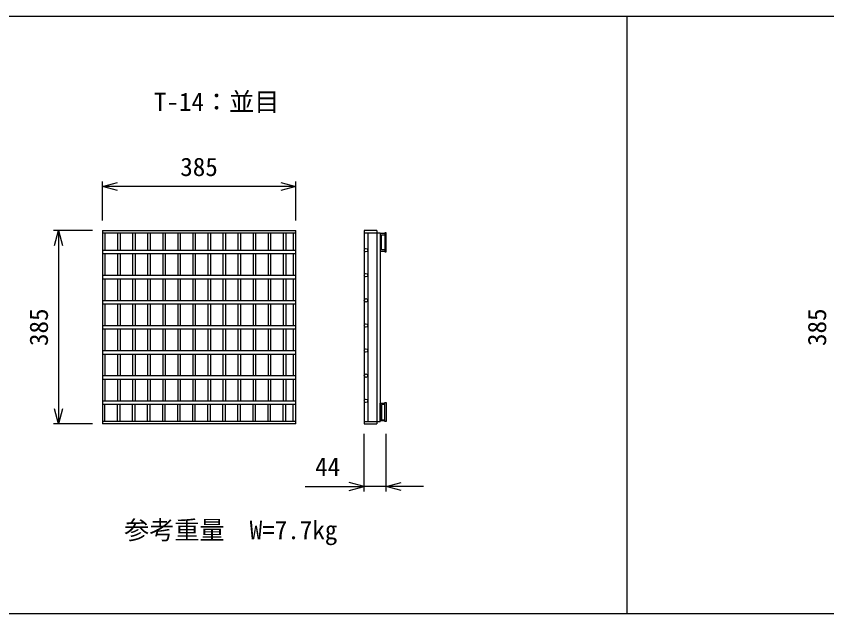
# Model space of a CAD drawing. Units: millimetres, scale not verified. Extents: x 12 to 21012, y 0 to 14850.
# Drawn here: x 4646 to 6261, y 6073 to 7263 of the extents above; entities that cross this region are included whole.
import ezdxf
from ezdxf.enums import TextEntityAlignment as Align

# ---------------------------------------------------------------- set-up
doc = ezdxf.new("R2010")
doc.units = ezdxf.units.MM
doc.header["$LTSCALE"] = 25
for name, color, linetype, lineweight in [('DIM', 7, 'Continuous', 25), ('HATCH', 6, 'Continuous', 25), ('TXT', 7, 'Continuous', 25)]:
    doc.layers.add(name, color=color, linetype=linetype, lineweight=lineweight)
doc.styles.add('ＭＳ ゴシック', font='')
doc.styles.get('ＭＳ ゴシック').set_extended_font_data('MS Gothic')

msp = doc.modelspace()

# ---------------------------------------------------------------- linework, layer by layer
at = {"layer": 'DIM'}
for p, q in [((4818.14, 6855.76), (4818.14, 6933.26)), ((4818.14, 6923.26), (4848.14, 6931.3)), ((5173.14, 6931.3), (5203.14, 6923.26)), ((5203.14, 6855.76), (5203.14, 6933.26)), ((5203.14, 6923.26), (4818.14, 6923.26)), ((4848.14, 6915.22), (4818.14, 6923.26)), ((5203.14, 6923.26), (5173.14, 6915.22)), ((4798.14, 6835.76), (4720.64, 6835.76)), ((4722.6, 6805.76), (4730.64, 6835.76)), ((4730.64, 6835.76), (4730.64, 6450.76)), ((4730.64, 6835.76), (4738.68, 6805.76)), ((4730.64, 6450.76), (4722.6, 6480.76)), ((4738.68, 6480.76), (4730.64, 6450.76)), ((4798.14, 6450.76), (4720.64, 6450.76)), ((5339.46, 6316.04), (5339.46, 6430.76)), ((5383.46, 6316.04), (5383.46, 6430.76)), ((5339.46, 6326.04), (5309.46, 6334.08)), ((5383.46, 6326.04), (5413.46, 6334.08)), ((5222.2, 6326.04), (5339.46, 6326.04)), ((5309.46, 6318), (5339.46, 6326.04)), ((5383.46, 6326.04), (5339.46, 6326.04)), ((5457.42, 6326.04), (5383.46, 6326.04)), ((5413.46, 6318), (5383.46, 6326.04))]:
    msp.add_line(p, q, dxfattribs=at)
at = {"layer": 'HATCH'}
for p, q in [((4818.14, 6835.76), (5203.14, 6835.76)), ((4818.14, 6835.76), (4818.14, 6450.76)), ((4818.14, 6831.26), (5203.14, 6831.26)), ((4823.14, 6831.26), (4823.14, 6796.76)), ((4848.14, 6831.26), (4848.14, 6796.76)), ((4853.14, 6831.26), (4853.14, 6796.76)), ((4878.14, 6831.26), (4878.14, 6796.76)), ((4883.14, 6831.26), (4883.14, 6796.76)), ((4908.14, 6831.26), (4908.14, 6796.76)), ((4913.14, 6831.26), (4913.14, 6796.76)), ((4938.14, 6831.26), (4938.14, 6796.76)), ((4943.14, 6831.26), (4943.14, 6796.76)), ((4968.14, 6831.26), (4968.14, 6796.76)), ((4973.14, 6831.26), (4973.14, 6796.76)), ((4998.14, 6831.26), (4998.14, 6796.76)), ((5003.14, 6831.26), (5003.14, 6796.76)), ((5028.14, 6831.26), (5028.14, 6796.76)), ((5033.14, 6831.26), (5033.14, 6796.76)), ((5058.14, 6831.26), (5058.14, 6796.76)), ((5063.14, 6831.26), (5063.14, 6796.76)), ((5088.14, 6831.26), (5088.14, 6796.76)), ((5093.14, 6831.26), (5093.14, 6796.76)), ((5118.14, 6831.26), (5118.14, 6796.76)), ((5123.14, 6831.26), (5123.14, 6796.76)), ((5148.14, 6831.26), (5148.14, 6796.76)), ((5153.14, 6831.26), (5153.14, 6796.76)), ((5178.14, 6831.26), (5178.14, 6796.76)), ((5183.14, 6831.26), (5183.14, 6796.76)), ((5198.14, 6831.26), (5198.14, 6796.76)), ((5203.14, 6450.76), (5203.14, 6835.76)), ((5339.46, 6835.76), (5339.46, 6450.76)), ((5364.46, 6835.76), (5339.46, 6835.76)), ((5339.46, 6831.26), (5371.46, 6831.26)), ((5346.46, 6831.26), (5346.46, 6455.26)), ((5364.46, 6835.76), (5364.46, 6450.76)), ((5371.46, 6831.26), (5371.46, 6455.26)), ((5371.46, 6829.76), (5371.46, 6794.76)), ((5380.46, 6829.76), (5371.46, 6829.76)), ((5380.46, 6831.26), (5380.46, 6793.26)), ((5383.46, 6831.26), (5380.46, 6831.26)), ((5383.46, 6793.26), (5383.46, 6831.26)), ((5373.76, 6797.06), (5373.76, 6827.46)), ((5373.76, 6827.46), (5380.46, 6827.46)), ((5380.46, 6797.06), (5373.76, 6797.06)), ((4818.14, 6796.76), (5203.14, 6796.76)), ((4818.14, 6789.76), (5203.14, 6789.76)), ((4823.14, 6789.76), (4823.14, 6746.76)), ((4848.14, 6789.76), (4848.14, 6746.76)), ((4853.14, 6789.76), (4853.14, 6746.76)), ((4878.14, 6789.76), (4878.14, 6746.76)), ((4883.14, 6789.76), (4883.14, 6746.76)), ((4908.14, 6789.76), (4908.14, 6746.76)), ((4913.14, 6789.76), (4913.14, 6746.76)), ((4938.14, 6789.76), (4938.14, 6746.76)), ((4943.14, 6789.76), (4943.14, 6746.76)), ((4968.14, 6789.76), (4968.14, 6746.76)), ((4973.14, 6789.76), (4973.14, 6746.76)), ((4998.14, 6789.76), (4998.14, 6746.76)), ((5003.14, 6789.76), (5003.14, 6746.76)), ((5028.14, 6789.76), (5028.14, 6746.76)), ((5033.14, 6789.76), (5033.14, 6746.76)), ((5058.14, 6789.76), (5058.14, 6746.76)), ((5063.14, 6789.76), (5063.14, 6746.76)), ((5088.14, 6789.76), (5088.14, 6746.76)), ((5093.14, 6789.76), (5093.14, 6746.76)), ((5118.14, 6789.76), (5118.14, 6746.76)), ((5123.14, 6789.76), (5123.14, 6746.76)), ((5148.14, 6789.76), (5148.14, 6746.76)), ((5153.14, 6789.76), (5153.14, 6746.76)), ((5178.14, 6789.76), (5178.14, 6746.76)), ((5183.14, 6789.76), (5183.14, 6746.76)), ((5198.14, 6789.76), (5198.14, 6746.76)), ((5371.46, 6794.76), (5380.46, 6794.76)), ((5380.46, 6793.26), (5383.46, 6793.26)), ((4818.14, 6746.76), (5203.14, 6746.76)), ((4818.14, 6739.76), (5203.14, 6739.76)), ((4823.14, 6739.76), (4823.14, 6696.76)), ((4848.14, 6739.76), (4848.14, 6696.76)), ((4853.14, 6739.76), (4853.14, 6696.76)), ((4878.14, 6739.76), (4878.14, 6696.76)), ((4883.14, 6739.76), (4883.14, 6696.76)), ((4908.14, 6739.76), (4908.14, 6696.76)), ((4913.14, 6739.76), (4913.14, 6696.76)), ((4938.14, 6739.76), (4938.14, 6696.76)), ((4943.14, 6739.76), (4943.14, 6696.76)), ((4968.14, 6739.76), (4968.14, 6696.76)), ((4973.14, 6739.76), (4973.14, 6696.76)), ((4998.14, 6739.76), (4998.14, 6696.76)), ((5003.14, 6739.76), (5003.14, 6696.76)), ((5028.14, 6739.76), (5028.14, 6696.76)), ((5033.14, 6739.76), (5033.14, 6696.76)), ((5058.14, 6739.76), (5058.14, 6696.76)), ((5063.14, 6739.76), (5063.14, 6696.76)), ((5088.14, 6739.76), (5088.14, 6696.76)), ((5093.14, 6739.76), (5093.14, 6696.76)), ((5118.14, 6739.76), (5118.14, 6696.76)), ((5123.14, 6739.76), (5123.14, 6696.76)), ((5148.14, 6739.76), (5148.14, 6696.76)), ((5153.14, 6739.76), (5153.14, 6696.76)), ((5178.14, 6739.76), (5178.14, 6696.76)), ((5183.14, 6739.76), (5183.14, 6696.76)), ((5198.14, 6739.76), (5198.14, 6696.76)), ((4818.14, 6696.76), (5203.14, 6696.76)), ((4818.14, 6689.76), (5203.14, 6689.76)), ((4823.14, 6689.76), (4823.14, 6646.76)), ((4848.14, 6689.76), (4848.14, 6646.76)), ((4853.14, 6689.76), (4853.14, 6646.76)), ((4878.14, 6689.76), (4878.14, 6646.76)), ((4883.14, 6689.76), (4883.14, 6646.76)), ((4908.14, 6689.76), (4908.14, 6646.76)), ((4913.14, 6689.76), (4913.14, 6646.76)), ((4938.14, 6689.76), (4938.14, 6646.76)), ((4943.14, 6689.76), (4943.14, 6646.76)), ((4968.14, 6689.76), (4968.14, 6646.76)), ((4973.14, 6689.76), (4973.14, 6646.76)), ((4998.14, 6689.76), (4998.14, 6646.76)), ((5003.14, 6689.76), (5003.14, 6646.76)), ((5028.14, 6689.76), (5028.14, 6646.76)), ((5033.14, 6689.76), (5033.14, 6646.76)), ((5058.14, 6689.76), (5058.14, 6646.76)), ((5063.14, 6689.76), (5063.14, 6646.76)), ((5088.14, 6689.76), (5088.14, 6646.76)), ((5093.14, 6689.76), (5093.14, 6646.76)), ((5118.14, 6689.76), (5118.14, 6646.76)), ((5123.14, 6689.76), (5123.14, 6646.76)), ((5148.14, 6689.76), (5148.14, 6646.76)), ((5153.14, 6689.76), (5153.14, 6646.76)), ((5178.14, 6689.76), (5178.14, 6646.76)), ((5183.14, 6689.76), (5183.14, 6646.76)), ((5198.14, 6689.76), (5198.14, 6646.76)), ((4818.14, 6646.76), (5203.14, 6646.76)), ((4818.14, 6639.76), (5203.14, 6639.76)), ((4823.14, 6639.76), (4823.14, 6596.76)), ((4848.14, 6639.76), (4848.14, 6596.76)), ((4853.14, 6639.76), (4853.14, 6596.76)), ((4878.14, 6639.76), (4878.14, 6596.76)), ((4883.14, 6639.76), (4883.14, 6596.76)), ((4908.14, 6639.76), (4908.14, 6596.76)), ((4913.14, 6639.76), (4913.14, 6596.76)), ((4938.14, 6639.76), (4938.14, 6596.76)), ((4943.14, 6639.76), (4943.14, 6596.76)), ((4968.14, 6639.76), (4968.14, 6596.76)), ((4973.14, 6639.76), (4973.14, 6596.76)), ((4998.14, 6639.76), (4998.14, 6596.76)), ((5003.14, 6639.76), (5003.14, 6596.76)), ((5028.14, 6639.76), (5028.14, 6596.76)), ((5033.14, 6639.76), (5033.14, 6596.76)), ((5058.14, 6639.76), (5058.14, 6596.76)), ((5063.14, 6639.76), (5063.14, 6596.76)), ((5088.14, 6639.76), (5088.14, 6596.76)), ((5093.14, 6639.76), (5093.14, 6596.76)), ((5118.14, 6639.76), (5118.14, 6596.76)), ((5123.14, 6639.76), (5123.14, 6596.76)), ((5148.14, 6639.76), (5148.14, 6596.76)), ((5153.14, 6639.76), (5153.14, 6596.76)), ((5178.14, 6639.76), (5178.14, 6596.76)), ((5183.14, 6639.76), (5183.14, 6596.76)), ((5198.14, 6639.76), (5198.14, 6596.76)), ((4818.14, 6596.76), (5203.14, 6596.76)), ((4818.14, 6589.76), (5203.14, 6589.76)), ((4823.14, 6589.76), (4823.14, 6546.76)), ((4848.14, 6589.76), (4848.14, 6546.76)), ((4853.14, 6589.76), (4853.14, 6546.76)), ((4878.14, 6589.76), (4878.14, 6546.76)), ((4883.14, 6589.76), (4883.14, 6546.76)), ((4908.14, 6589.76), (4908.14, 6546.76)), ((4913.14, 6589.76), (4913.14, 6546.76)), ((4938.14, 6589.76), (4938.14, 6546.76)), ((4943.14, 6589.76), (4943.14, 6546.76)), ((4968.14, 6589.76), (4968.14, 6546.76)), ((4973.14, 6589.76), (4973.14, 6546.76)), ((4998.14, 6589.76), (4998.14, 6546.76)), ((5003.14, 6589.76), (5003.14, 6546.76)), ((5028.14, 6589.76), (5028.14, 6546.76)), ((5033.14, 6589.76), (5033.14, 6546.76)), ((5058.14, 6589.76), (5058.14, 6546.76)), ((5063.14, 6589.76), (5063.14, 6546.76)), ((5088.14, 6589.76), (5088.14, 6546.76)), ((5093.14, 6589.76), (5093.14, 6546.76)), ((5118.14, 6589.76), (5118.14, 6546.76)), ((5123.14, 6589.76), (5123.14, 6546.76)), ((5148.14, 6589.76), (5148.14, 6546.76)), ((5153.14, 6589.76), (5153.14, 6546.76)), ((5178.14, 6589.76), (5178.14, 6546.76)), ((5183.14, 6589.76), (5183.14, 6546.76)), ((5198.14, 6589.76), (5198.14, 6546.76)), ((4818.14, 6546.76), (5203.14, 6546.76)), ((4818.14, 6539.76), (5203.14, 6539.76)), ((4823.14, 6539.76), (4823.14, 6496.76)), ((4848.14, 6539.76), (4848.14, 6496.76)), ((4853.14, 6539.76), (4853.14, 6496.76)), ((4878.14, 6539.76), (4878.14, 6496.76)), ((4883.14, 6539.76), (4883.14, 6496.76)), ((4908.14, 6539.76), (4908.14, 6496.76)), ((4913.14, 6539.76), (4913.14, 6496.76)), ((4938.14, 6539.76), (4938.14, 6496.76)), ((4943.14, 6539.76), (4943.14, 6496.76)), ((4968.14, 6539.76), (4968.14, 6496.76)), ((4973.14, 6539.76), (4973.14, 6496.76)), ((4998.14, 6539.76), (4998.14, 6496.76)), ((5003.14, 6539.76), (5003.14, 6496.76)), ((5028.14, 6539.76), (5028.14, 6496.76)), ((5033.14, 6539.76), (5033.14, 6496.76)), ((5058.14, 6539.76), (5058.14, 6496.76)), ((5063.14, 6539.76), (5063.14, 6496.76)), ((5088.14, 6539.76), (5088.14, 6496.76)), ((5093.14, 6539.76), (5093.14, 6496.76)), ((5118.14, 6539.76), (5118.14, 6496.76)), ((5123.14, 6539.76), (5123.14, 6496.76)), ((5148.14, 6539.76), (5148.14, 6496.76)), ((5153.14, 6539.76), (5153.14, 6496.76)), ((5178.14, 6539.76), (5178.14, 6496.76)), ((5183.14, 6539.76), (5183.14, 6496.76)), ((5198.14, 6539.76), (5198.14, 6496.76)), ((4818.14, 6496.76), (5203.14, 6496.76)), ((5371.46, 6456.76), (5371.46, 6491.76)), ((5371.46, 6491.76), (5380.46, 6491.76)), ((5380.46, 6455.26), (5380.46, 6493.26)), ((5380.46, 6493.26), (5383.46, 6493.26)), ((5383.46, 6493.26), (5383.46, 6455.26)), ((4818.14, 6489.76), (5203.14, 6489.76)), ((4823.14, 6455.26), (4823.14, 6489.76)), ((4848.14, 6455.26), (4848.14, 6489.76)), ((4853.14, 6455.26), (4853.14, 6489.76)), ((4878.14, 6455.26), (4878.14, 6489.76)), ((4883.14, 6455.26), (4883.14, 6489.76)), ((4908.14, 6455.26), (4908.14, 6489.76)), ((4913.14, 6455.26), (4913.14, 6489.76)), ((4938.14, 6455.26), (4938.14, 6489.76)), ((4943.14, 6455.26), (4943.14, 6489.76)), ((4968.14, 6455.26), (4968.14, 6489.76)), ((4973.14, 6455.26), (4973.14, 6489.76)), ((4998.14, 6455.26), (4998.14, 6489.76)), ((5003.14, 6455.26), (5003.14, 6489.76)), ((5028.14, 6455.26), (5028.14, 6489.76)), ((5033.14, 6455.26), (5033.14, 6489.76)), ((5058.14, 6455.26), (5058.14, 6489.76)), ((5063.14, 6455.26), (5063.14, 6489.76)), ((5088.14, 6455.26), (5088.14, 6489.76)), ((5093.14, 6455.26), (5093.14, 6489.76)), ((5118.14, 6455.26), (5118.14, 6489.76)), ((5123.14, 6455.26), (5123.14, 6489.76)), ((5148.14, 6455.26), (5148.14, 6489.76)), ((5153.14, 6455.26), (5153.14, 6489.76)), ((5178.14, 6455.26), (5178.14, 6489.76)), ((5183.14, 6455.26), (5183.14, 6489.76)), ((5198.14, 6455.26), (5198.14, 6489.76)), ((5373.76, 6489.46), (5373.76, 6459.06)), ((5380.46, 6489.46), (5373.76, 6489.46)), ((5373.76, 6459.06), (5380.46, 6459.06)), ((5203.14, 6455.26), (4818.14, 6455.26)), ((5203.14, 6450.76), (4818.14, 6450.76)), ((5339.46, 6455.26), (5371.46, 6455.26)), ((5339.46, 6450.76), (5364.46, 6450.76)), ((5380.46, 6456.76), (5371.46, 6456.76)), ((5383.46, 6455.26), (5380.46, 6455.26))]:
    msp.add_line(p, q, dxfattribs=at)
for centre in [(5342.96, 6796.76), (5342.96, 6746.76), (5342.96, 6696.76), (5342.96, 6646.76), (5342.96, 6596.76), (5342.96, 6546.76), (5342.96, 6496.76)]:
    msp.add_circle(centre, 3.5, dxfattribs=at)
at = {"layer": 'TXT'}
for p, q in [((2262.5, 7262.57), (8362.5, 7262.57)), ((5862.5, 7262.57), (5862.5, 6072.57)), ((8362.5, 6072.57), (2262.5, 6072.57))]:
    msp.add_line(p, q, dxfattribs=at)

# ---------------------------------------------------------------- texts
at = {"layer": 'DIM', "style": 'ＭＳ ゴシック'}
for s, p in [('385', (4973.14, 6933.26)), ('44', (5241.71, 6336.04)), ('参考重量\u3000W=7.7kg', (4861.41, 6210.02))]:
    msp.add_text(s, height=36.66, dxfattribs=at).set_placement(p, align=Align.BOTTOM_LEFT)
for p in [(4720.64, 6605.76), (6270.64, 6605.76)]:
    msp.add_text('385', height=36.66, rotation=90, dxfattribs=at).set_placement(p, align=Align.BOTTOM_LEFT)
at = {"layer": 'TXT', "style": 'ＭＳ ゴシック'}
msp.add_text('T-14：並目 ', height=36.66, dxfattribs=at).set_placement((4920.68, 7062.85), align=Align.BOTTOM_LEFT)

doc.saveas('drawing.dxf')
